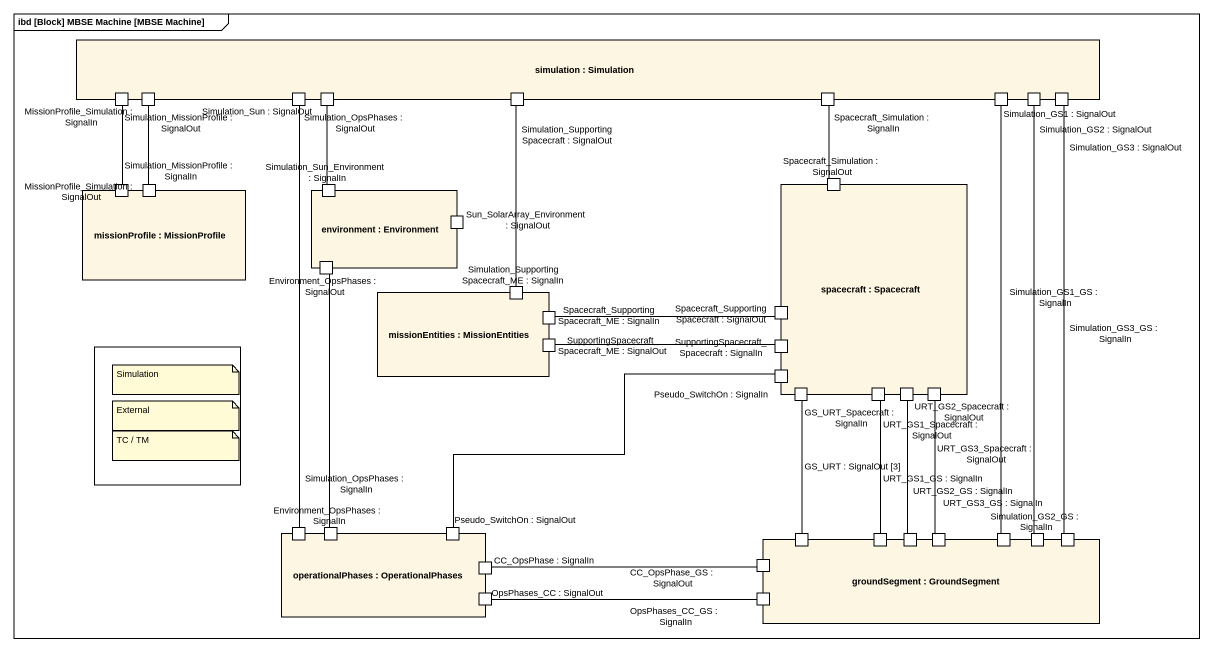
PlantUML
@startuml
mainframe ibd [Block] MBSE Machine [MBSE Machine]
rectangle "simulation : Simulation" as simulation {
  port "Simulation_MissionProfile : SignalOut" as Simulation_MissionProfile
  port "MissionProfile_Simulation : SignalIn" as MissionProfile_Simulation
  port "Simulation_OpsPhases : SignalOut" as Simulation_OpsPhases
  port "Simulation_Sun : SignalOut" as Simulation_Sun_SignalOut
  port "Simulation_SupportingSpacecraft : SignalOut" as Simulation
  port "Spacecraft_Simulation : SignalIn" as Spacecraft_Simulation
  port "Simulation_GS1 : SignalOut" as Simulation_GS1_SignalOut
  port "Simulation_GS2 : SignalOut" as Simulation_GS2_SignalOut
  port "Simulation_GS3 : SignalOut" as Simulation_GS3_SignalOut
}
rectangle "missionProfile : MissionProfile" as missionProfile {
  port "Simulation_MissionProfile : SignalIn" as Simulation_MissionProfile_2
  port "MissionProfile_Simulation : SignalOut" as MissionProfile_Simulation_2
}
rectangle "environment : Environment" as environment {
  port "Simulation_Sun_Environment : SignalIn" as Simulation_Sun_Environment
  port "Sun_SolarArray_Environment : SignalOut" as Sun_SolarArray_Environment
  port "Environment_OpsPhases : SignalOut" as Environment_OpsPhases
}
rectangle "spacecraft : Spacecraft" as spacecraft {
  port "Spacecraft_Simulation : SignalOut" as Spacecraft_Simulation_2
  port "Spacecraft_SupportingSpacecraft : SignalOut" as Spacecraft_2
  port "SupportingSpacecraft_Spacecraft : SignalIn" as SupportingSpacecraft_2
  port "Pseudo_SwitchOn : SignalIn" as Pseudo_SwitchOn_SignalIn
  port "GS_URT_Spacecraft : SignalIn" as GS_URT_Spacecraft_SignalIn
  port "URT_GS1_Spacecraft : SignalOut" as URT_GS1_Spacecraft_SignalOut
  port "URT_GS2_Spacecraft : SignalOut" as URT_GS2_Spacecraft_SignalOut
  port "URT_GS3_Spacecraft : SignalOut" as URT_GS3_Spacecraft_SignalOut
}
rectangle "missionEntities : MissionEntities" as missionEntities {
  port "Simulation_SupportingSpacecraft_ME : SignalIn" as Simulation_2
  port "Spacecraft_SupportingSpacecraft_ME : SignalIn" as Spacecraft
  port "SupportingSpacecraft_Spacecraft_ME : SignalOut" as SupportingSpacecraft
}
rectangle " " as rectangle1
rectangle "operationalPhases : OperationalPhases" as operationalPhases {
  port "Simulation_OpsPhases : SignalIn" as Simulation_OpsPhases_2
  port "Environment_OpsPhases : SignalIn" as Environment_OpsPhases_2
  port "Pseudo_SwitchOn : SignalOut" as Pseudo_SwitchOn_SignalOut
  port "CC_OpsPhase : SignalIn" as CC_OpsPhase_SignalIn
  port "OpsPhases_CC : SignalOut" as OpsPhases_CC_SignalOut
}
rectangle "groundSegment : GroundSegment" as groundSegment {
  port "GS_URT : SignalOut [3]" as GS_URT_SignalOut_3
  port "URT_GS1_GS : SignalIn" as URT_GS1_GS_SignalIn
  port "URT_GS2_GS : SignalIn" as URT_GS2_GS_SignalIn
  port "URT_GS3_GS : SignalIn" as URT_GS3_GS_SignalIn
  port "Simulation_GS1_GS : SignalIn" as Simulation_GS1_GS_SignalIn
  port "Simulation_GS2_GS : SignalIn" as Simulation_GS2_GS_SignalIn
  port "Simulation_GS3_GS : SignalIn" as Simulation_GS3_GS_SignalIn
  port "CC_OpsPhase_GS : SignalOut" as CC_OpsPhase_GS_SignalOut
  port "OpsPhases_CC_GS : SignalIn" as OpsPhases_CC_GS_SignalIn
}
Simulation_MissionProfile -- Simulation_MissionProfile_2
Simulation_OpsPhases -- Simulation_OpsPhases_2
Simulation_Sun_SignalOut -- Simulation_Sun_Environment
Simulation -- Simulation_2
Spacecraft_Simulation -- Spacecraft_Simulation_2
Simulation_GS1_SignalOut -- Simulation_GS1_GS_SignalIn
Simulation_GS2_SignalOut -- Simulation_GS2_GS_SignalIn
Simulation_GS3_SignalOut -- Simulation_GS3_GS_SignalIn
MissionProfile_Simulation_2 -up- MissionProfile_Simulation
Environment_OpsPhases -- Environment_OpsPhases_2
Spacecraft -right- Spacecraft_2
SupportingSpacecraft -right- SupportingSpacecraft_2
Pseudo_SwitchOn_SignalIn -left- Pseudo_SwitchOn_SignalOut
URT_GS2_Spacecraft_SignalOut -- URT_GS2_GS_SignalIn
URT_GS3_Spacecraft_SignalOut -- URT_GS3_GS_SignalIn
GS_URT_SignalOut_3 -up- GS_URT_Spacecraft_SignalIn
URT_GS1_GS_SignalIn -up- URT_GS1_Spacecraft_SignalOut
CC_OpsPhase_SignalIn -right- CC_OpsPhase_GS_SignalOut
OpsPhases_CC_SignalOut -right- OpsPhases_CC_GS_SignalIn
note as N1
  Simulation
end note
note as N2
  External
end note
note as N3
  TC / TM
end note
@enduml
